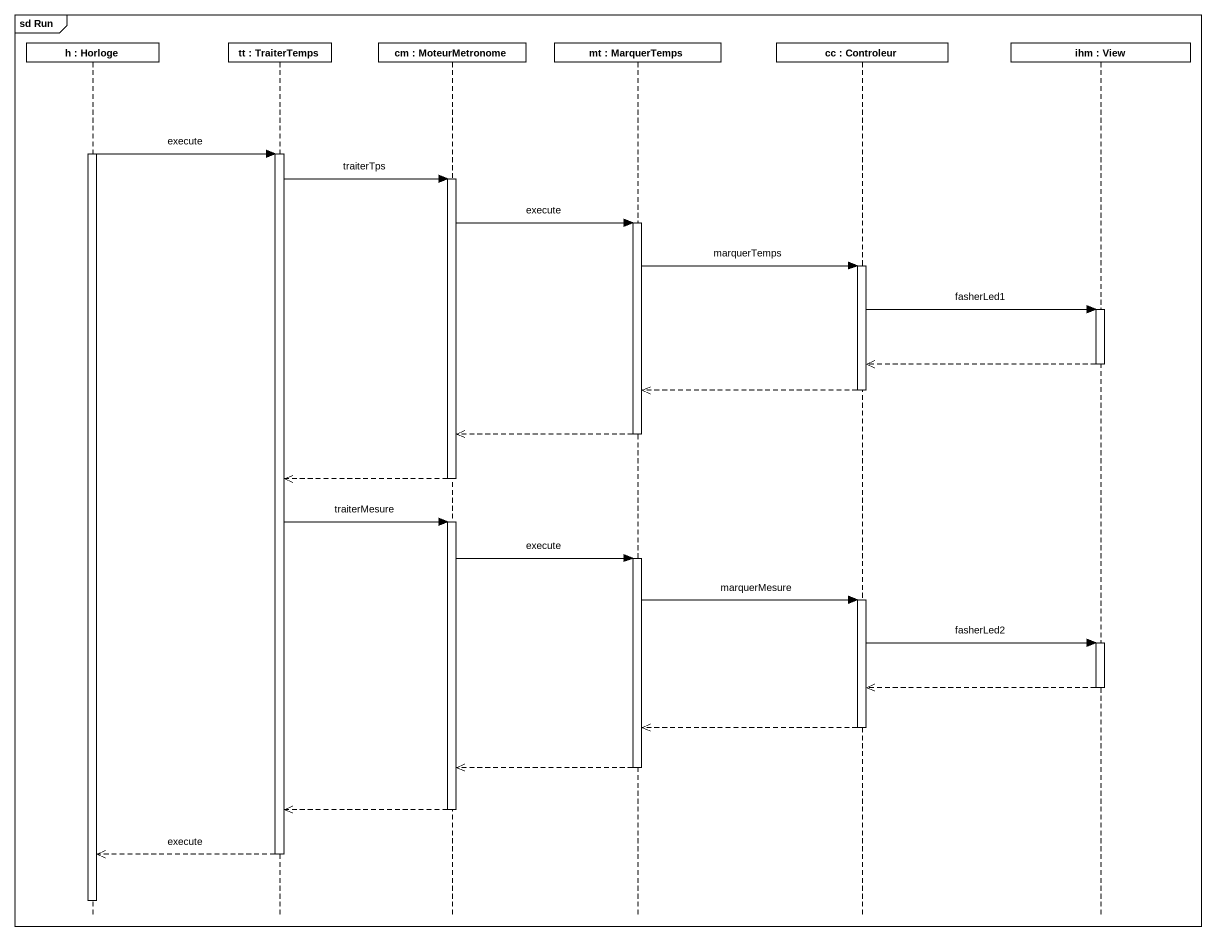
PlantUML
@startuml
mainframe sd Run
hide footbox
participant "h : Horloge" as h
participant "tt : TraiterTemps" as tt
participant "cm : MoteurMetronome" as cm
participant "mt : MarquerTemps" as mt
participant "cc : Controleur" as cc
participant "ihm : View" as ihm

activate h
h -> tt : execute
activate tt
tt -> cm : traiterTps
activate cm
cm -> mt : execute
activate mt
mt -> cc : marquerTemps
activate cc
cc -> ihm : fasherLed1
activate ihm
ihm -->> cc
deactivate ihm
cc -->> mt
deactivate cc
mt -->> cm
deactivate mt
cm -->> tt
deactivate cm
tt -> cm : traiterMesure
activate cm
cm -> mt : execute
activate mt
mt -> cc : marquerMesure
activate cc
cc -> ihm : fasherLed2
activate ihm
ihm -->> cc
deactivate ihm
cc -->> mt
deactivate cc
mt -->> cm
deactivate mt
cm -->> tt
deactivate cm
tt -->> h : execute
deactivate tt
deactivate h
@enduml
